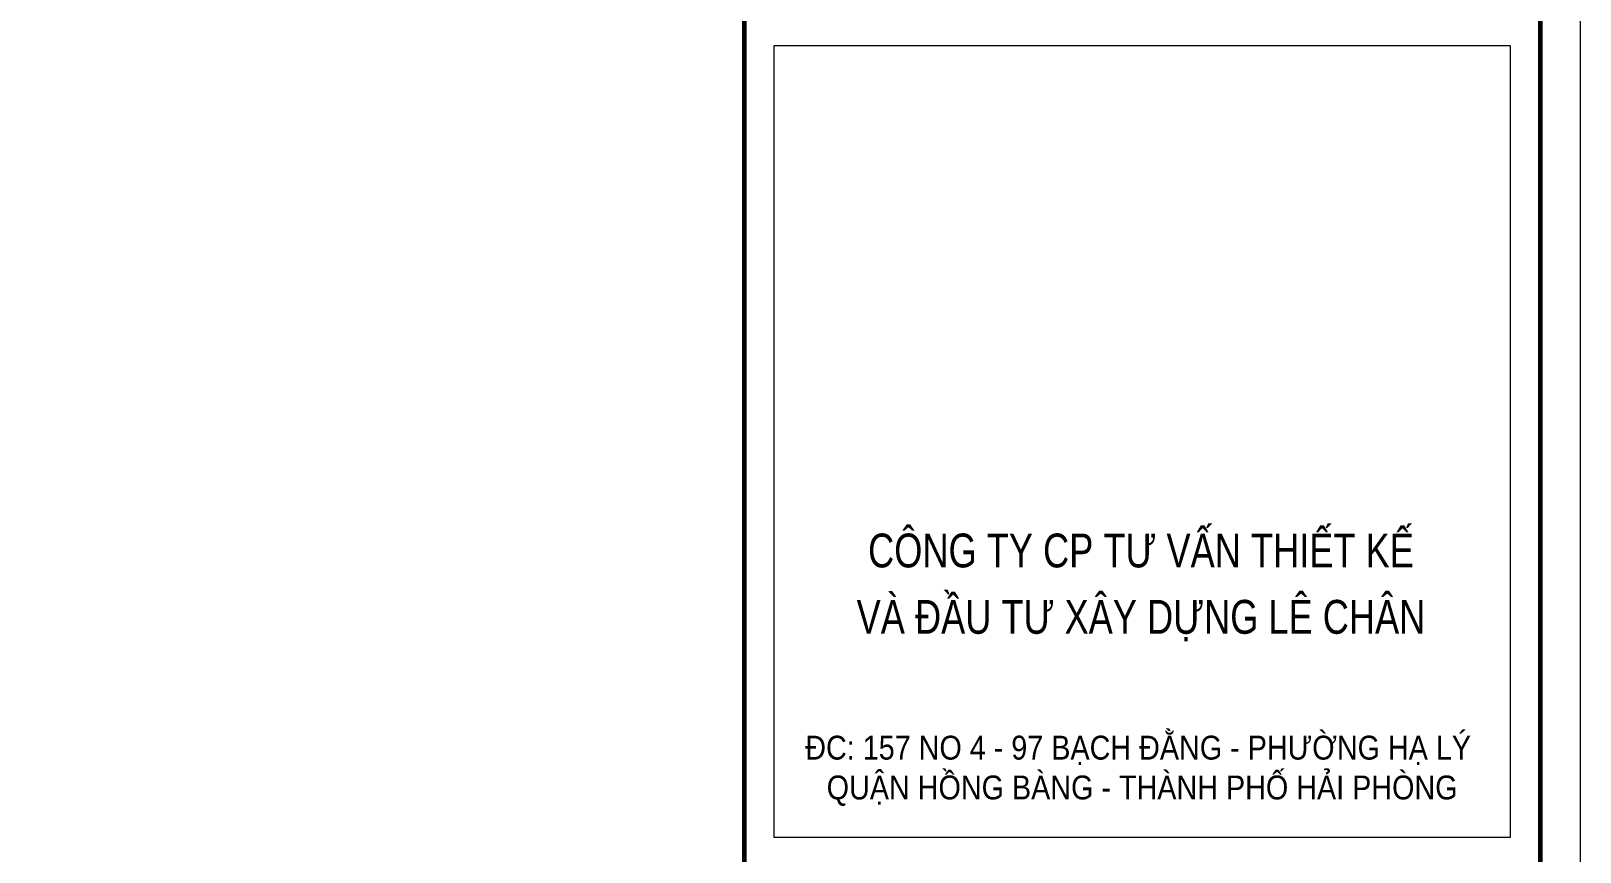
# Model space of a CAD drawing. Extents: x -192823 to 24985, y 78808 to 102574.
# Drawn here: x -14841 to -8615, y 92698 to 95997 of the extents above; entities that cross this region are included whole.
import ezdxf
from ezdxf.enums import TextEntityAlignment as Align

# ---------------------------------------------------------------- set-up
doc = ezdxf.new("R2010")
doc.units = 0
doc.header["$LTSCALE"] = 5
doc.header["$MEASUREMENT"] = 0
doc.layers.get('0').update_dxf_attribs({"linetype": 'CONTINUOUS', "lineweight": 25})
doc.layers.get('DEFPOINTS').update_dxf_attribs({"linetype": 'CONTINUOUS', "lineweight": 9})
for name, color, linetype, lineweight in [('Khungten_LCDI', 7, 'CONTINUOUS', 25), ('LC Net thay', 7, 'CONTINUOUS', 25), ('LC Text1', 3, 'CONTINUOUS', 20)]:
    doc.layers.add(name, color=color, linetype=linetype, lineweight=lineweight)
doc.styles.add('Khungten', font='', dxfattribs={"width": 0.9, "height": 5000})
doc.styles.add('Title', font='', dxfattribs={"width": 0.8})
doc.styles.get('Khungten').set_extended_font_data('.VnAvantH')
doc.styles.get('Title').set_extended_font_data('.VnBlackH')

# ---------------------------------------------------------------- blocks, each defined once
blk = doc.blocks.new('ha tang Nui Beo')
at = {"layer": 'DEFPOINTS', "lineweight": 0}
blk.add_lwpolyline([(-1200, -14850), (-1200, 14850), (40800, 14850), (40800, -14850)], close=True, dxfattribs=at)
at = {"layer": 'Khungten_LCDI', "color": 5, "lineweight": 60}
blk.add_line((36600, 14650), (36600, -14650), dxfattribs=at)
at = {"layer": 'Khungten_LCDI', "color": 5, "lineweight": 25}
blk.add_line((40600, -14650), (40600, 14650), dxfattribs=at)
at = {"layer": 'Khungten_LCDI', "color": 5, "lineweight": 60}
blk.add_lwpolyline([(0, -14650), (0, 14650), (40600, 14650), (40600, -14650)], close=True, dxfattribs=at)
at = {"layer": 'Khungten_LCDI', "color": 9, "lineweight": 15}
blk.add_lwpolyline([(36750, 2587.2), (40450, 2587.2), (40450, 6561.5), (36750, 6561.5)], close=True, dxfattribs=at)
at = {"color": 7, "style": 'Title', "width": 0.8}
for s, p in [('c«ng ty cp t\xad vÊn thiÕt kÕ', (38594.2, 3941.9)), ('vµ ®Çu t\xad x©y dùng lª ch©n', (38594.2, 3608.6))]:
    blk.add_text(s, height=170, dxfattribs=at).set_placement(p, align=Align.CENTER)
at = {"color": 7, "insert": (38600, 3096.5), "char_height": 120, "attachment_point": 2, "style": 'Khungten'}
blk.add_mtext_dynamic_manual_height_columns('\\pxqc;®c: 157 no 4 - 97 b¹ch ®»ng - ph\xadêng h¹ lý   quËn hång bµng - thµnh phè h¶i phßng ', width=3421.652, gutter_width=25, heights=[0], dxfattribs=at)
at = {"color": 7, "style": 'Khungten', "width": 0.8}
for tag, p in [('REVISION', (39498.8, -10746.3)), ('NGAYHT', (39546.1, -11609.4))]:
    blk.add_attdef(tag, text='', height=200, dxfattribs=at).set_placement(p, align=Align.CENTER)
at = {"layer": 'LC Text1', "style": 'Title', "width": 1.485915}
for tag, p, p2 in [('TENBANVE1', (36912.7, -8885.8), (40339.1, -8885.8)), ('TENBANVE2', (36912.7, -9562.5), (40339.1, -9562.5))]:
    blk.add_attdef(tag, text='', height=250, dxfattribs=at).set_placement(p, p2, align=Align.FIT)
at = {"layer": 'LC Text1', "style": 'Title', "width": 0.7}
blk.add_attdef('SOBANVE', text='', height=250, dxfattribs=at).set_placement((39562, -13896.2), align=Align.CENTER)

msp = doc.modelspace()

# ---------------------------------------------------------------- block references
at = {"layer": 'LC Net thay', "xscale": 0.8, "yscale": 0.8, "zscale": 0.8}
msp.add_blockref('ha tang Nui Beo', (-41255.1, 90688.2), dxfattribs=at)

doc.saveas('drawing.dxf')
